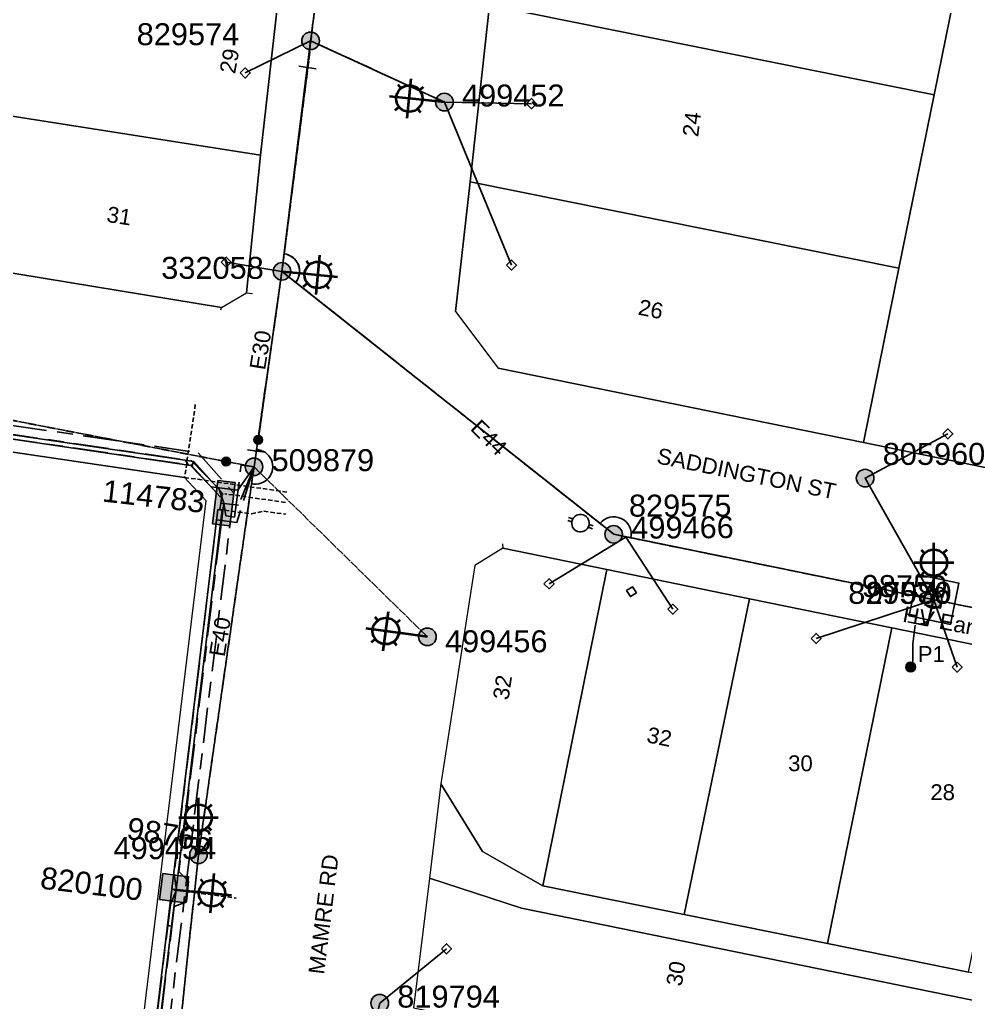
# Model space of a CAD drawing. Header units: metres. Extents: x 291879 to 294448, y 6259965 to 6261176.
# Drawn here: x 293735 to 293842.5, y 6260697 to 6260808.7 of the extents above; entities that cross this region are included whole.
import ezdxf
from ezdxf.enums import TextEntityAlignment as Align

# ---------------------------------------------------------------- set-up
doc = ezdxf.new("R2010")
doc.units = ezdxf.units.M
for name, pattern in [('Cable Exist OH', [1, 1, 0]), ('Cable Exist UG', [8.2, 4, -1.2, 1.8, -1.2]), ('DASHED', [0.75, 0.5, -0.25])]:
    doc.linetypes.add(name, pattern=pattern)
doc.layers.get('0').update_dxf_attribs({"color": 6})
doc.layers.add('Cadastre Land Parcels_SP_EXT', color=9, linetype='Continuous', lineweight=5)
doc.layers.add('Cadastre Roads_SP_EXT', color=9, linetype='Continuous', lineweight=5)
for name, color, linetype in [('Duct_SP_EXT', 7, 'Continuous'), ('Equip_SL_EXT', 7, 'Continuous'), ('Equip_SP_HV_EXT', 7, 'Continuous'), ('Equip_SP_LV_EXT', 7, 'Continuous'), ('Equip_SP_SL_EXT', 7, 'Continuous'), ('Mains_HV_EXT', 7, 'Continuous'), ('Mains_LV_EXT', 7, 'Continuous'), ('Mains_SL_EXT', 7, 'Continuous'), ('OH_Details_SP_MISC', 7, 'Continuous'), ('Services_SP_EXT', 7, 'Continuous'), ('SupportsOH_SP_TR_HV_LV_SL_EXT', 7, 'Continuous'), ('SupportsUG_SP_LV_EXT', 7, 'Continuous'), ('SupportsUG_SP_LV_SL_EXT', 7, 'Continuous'), ('Trench_SP_EXT', 7, 'Continuous')]:
    doc.layers.add(name, color=color, linetype=linetype)
doc.layers.add('Features_DEL', color=1, linetype='Continuous', plot=False)
doc.layers.add('UNKNOWN_FEATURES', color=1, linetype='DASHED', plot=False)
doc.styles.add('COLUMN_LABEL', font='arial.ttf')
doc.styles.add('iecARIAL', font='arial.ttf', dxfattribs={"height": 2})
doc.styles.add('POLE_LABEL', font='arial.ttf')
doc.styles.get("Standard").update_dxf_attribs({"font": 'arial.ttf'})
doc.linetypes.add('Cable E UG', pattern='A,6,-0.5,["E",Standard,S=1.7,R=0,X=0.5,Y=-1],-2.9', length=9.4)

# ---------------------------------------------------------------- blocks, each defined once
blk = doc.blocks.new('PILLAR_EXT')
blk.add_hatch(color=256).paths.add_polyline_path([(-2.475, 0.99), (-2.475, -0.99), (2.475, -0.99), (2.475, 0.99)])
blk.add_lwpolyline([(-2.475, -0.99), (2.475, -0.99), (2.475, 0.99), (-2.475, 0.99)], close=True)
at = {"style": 'iecARIAL', "flags": 8}
blk.add_attdef('ASSET_NUM', (1.5, 3.5), '', height=2.5, dxfattribs=at)
for tag, p, flags in [('OWNED_BY', (0, -0.2), 9), ('STATE', (0, -0.4), 9), ('SUPPORT_TYPE', (0, -0.6), 9), ('USAGE', (0, -0.8), 9), ('LEGEND', (0, -1), 9), ('LOCATION', (0, -1.2), 9), ('STREETNAME', (0, -1.8), 9), ('SUBURB', (0, -2), 1), ('NOTES', (0, -1.4), 9), ('PARENT', (0, -1.6), 9)]:
    blk.add_attdef(tag, p, '', height=0.2, dxfattribs=dict(flags=flags))
blk = doc.blocks.new('LV_OH_LINKS_OPEN_EXT')
for p, q in [((-0.17, 4.97), (-0.17, 5.46)), ((0.17, 4.97), (0.17, 5.46)), ((-0.17, 3), (-0.17, 2.5)), ((0.17, 3), (0.17, 2.5))]:
    blk.add_line(p, q)
blk.add_lwpolyline([(0, 2.99, 1), (0, 4.98, 1)], format="xyb", close=True)
at = {"flags": 9}
for tag, p in [('ACTUAL_STATUS', (0, 0)), ('CONSTRUCTED_VOLTAGE', (0, -0.2)), ('OPERATING_VOLTAGE', (0, -0.6)), ('ORIENTATION', (0, -0.8)), ('OWNED_BY', (0, -1)), ('STATE', (0, -1.2)), ('NO_PHASES', (0, -0.4)), ('SWITCH_TYPE', (0, -1.4)), ('USAGE', (0, -1.6)), ('LEGEND', (0, -1.8)), ('NOTES', (0, -2))]:
    blk.add_attdef(tag, text='', height=0.2, dxfattribs=at).set_placement(p, align=Align.MIDDLE_LEFT)
at = {"flags": 1}
blk.add_attdef('Z', (0, 0), '', height=0.2, dxfattribs=at)
blk = doc.blocks.new('SL_LANTERN_EXT')
at = {"lineweight": 40}
for p, q in [((-1.46, 5.68), (-1.06, 5.28)), ((0, 1.97), (0, 6.47)), ((1.46, 5.68), (1.06, 5.28)), ((-2.25, 4.22), (2.25, 4.22)), ((-1.46, 2.76), (-1.06, 3.16)), ((0, 0), (0, 2.72)), ((1.46, 2.76), (1.06, 3.16))]:
    blk.add_line(p, q, dxfattribs=at)
blk.add_circle((0, 4.22), 1.5, dxfattribs=at)
at = {"style": 'iecARIAL', "flags": 8}
blk.add_attdef('ASSET_NUM', (1.5, 1.5), '', height=2.5, dxfattribs=at)
for tag, p, height, flags in [('CONSTRUCTED_VOLTAGE', (0.98, -0.65), 0.2, 9), ('CONTROL_TYPE', (0.98, -0.85), 0.2, 9), ('LANTERN_PURPOSE', (0.98, -1.05), 0.2, 9), ('LANTERN_TYPE', (0.98, -1.25), 0.2, 9), ('LNUMBER', (2.18, -3.25), 2.5, 8), ('OPERATING_VOLTAGE', (0.98, -1.65), 0.2, 9), ('ORIENTATION', (0.98, -1.85), 0.2, 9), ('OWNED_BY', (0.98, -2.05), 0.2, 9), ('STATE', (0.98, -2.25), 0.2, 9), ('NO_PHASES', (0.98, -1.45), 0.2, 9), ('USAGE', (0.98, -2.45), 0.2, 9), ('CEXIST', (0.98, -2.65), 0.2, 9), ('CNEW', (0.98, -2.85), 0.2, 9), ('CNUMBER', (0.98, -3.05), 0.2, 9), ('CREMOVE', (0.98, -3.25), 0.2, 9), ('CREPLACE', (0.98, -3.45), 0.2, 9), ('LKINGHEIGHT', (0.98, -3.65), 0.2, 9), ('LBRACKET', (0.98, -3.85), 0.2, 9), ('LBRACKETVOCAB', (0.98, -4.05), 0.2, 9), ('LCATEGORY', (0.98, -4.25), 0.2, 9), ('LCHARGE1', (0.98, -4.45), 0.2, 9), ('LCHARGE1PERCENT', (0.98, -4.65), 0.2, 9), ('LCHARGE2', (0.98, -4.85), 0.2, 9), ('LCHARGE2PERCENT', (0.98, -5.05), 0.2, 9), ('LCHARGE3', (0.98, -5.25), 0.2, 9), ('LCHARGE3PERCENT', (0.98, -5.45), 0.2, 9), ('LEXIST', (0.98, -5.65), 0.2, 9), ('LLAMP', (0.98, -5.85), 0.2, 9), ('LLAMPVOCAB', (0.98, -6.05), 0.2, 9), ('LMAST', (0.98, -6.25), 0.2, 9), ('LMASTVOCAB', (0.98, -6.45), 0.2, 9), ('LNEW', (0.98, -6.65), 0.2, 9), ('LANTNUMBER', (0.98, -6.85), 0.2, 9), ('LOUTREACH', (0.98, -7.25), 0.2, 9), ('LOUTREACHVOCAB', (0.98, -7.45), 0.2, 9), ('LRATECODE', (0.98, -7.65), 0.2, 9), ('LREMOVE', (0.98, -7.85), 0.2, 9), ('LREPLACE', (0.98, -8.05), 0.2, 9), ('LTYPE', (0.98, -8.25), 0.2, 9), ('LTYPEVOCAB', (0.98, -8.45), 0.2, 9), ('LEGEND', (0.98, -8.65), 0.2, 9), ('LOCATION', (0.98, -8.85), 0.2, 9), ('NOTES', (0.98, -9.05), 0.2, 9), ('STREETNAME', (0.98, -9.25), 0.2, 9), ('SUBURB', (0.98, -9.45), 0.2, 1)]:
    blk.add_attdef(tag, p, '', height=height, dxfattribs=dict(flags=flags))
blk = doc.blocks.new('*U780')
at = {"lineweight": 40}
for p, q in [((-5.98, 2.29), (-5.64, 1.84)), ((-5.04, -1.58), (-4.43, 2.87)), ((-3.09, 1.89), (-3.54, 1.55)), ((-2.5, 0.34), (-6.96, 0.95)), ((0, 0), (-3.25, 0.44)), ((-6.37, -0.6), (-5.93, -0.26)), ((-3.48, -1), (-3.82, -0.55))]:
    blk.add_line(p, q, dxfattribs=at)
blk.add_circle((-4.73, 0.65), 1.5, dxfattribs=at)
at = {"style": 'iecARIAL', "flags": 8}
blk.add_attdef('ASSET_NUM', (1.5, 1.5), '', height=2.5, dxfattribs=at)
for tag, p, height, flags in [('CONSTRUCTED_VOLTAGE', (0.98, -0.65), 0.2, 9), ('CONTROL_TYPE', (0.98, -0.85), 0.2, 9), ('LANTERN_PURPOSE', (0.98, -1.05), 0.2, 9), ('LANTERN_TYPE', (0.98, -1.25), 0.2, 9), ('LNUMBER', (2.18, -3.25), 2.5, 8), ('OPERATING_VOLTAGE', (0.98, -1.65), 0.2, 9), ('ORIENTATION', (0.98, -1.85), 0.2, 9), ('OWNED_BY', (0.98, -2.05), 0.2, 9), ('STATE', (0.98, -2.25), 0.2, 9), ('NO_PHASES', (0.98, -1.45), 0.2, 9), ('USAGE', (0.98, -2.45), 0.2, 9), ('CEXIST', (0.98, -2.65), 0.2, 9), ('CNEW', (0.98, -2.85), 0.2, 9), ('CNUMBER', (0.98, -3.05), 0.2, 9), ('CREMOVE', (0.98, -3.25), 0.2, 9), ('CREPLACE', (0.98, -3.45), 0.2, 9), ('LKINGHEIGHT', (0.98, -3.65), 0.2, 9), ('LBRACKET', (0.98, -3.85), 0.2, 9), ('LBRACKETVOCAB', (0.98, -4.05), 0.2, 9), ('LCATEGORY', (0.98, -4.25), 0.2, 9), ('LCHARGE1', (0.98, -4.45), 0.2, 9), ('LCHARGE1PERCENT', (0.98, -4.65), 0.2, 9), ('LCHARGE2', (0.98, -4.85), 0.2, 9), ('LCHARGE2PERCENT', (0.98, -5.05), 0.2, 9), ('LCHARGE3', (0.98, -5.25), 0.2, 9), ('LCHARGE3PERCENT', (0.98, -5.45), 0.2, 9), ('LEXIST', (0.98, -5.65), 0.2, 9), ('LLAMP', (0.98, -5.85), 0.2, 9), ('LLAMPVOCAB', (0.98, -6.05), 0.2, 9), ('LMAST', (0.98, -6.25), 0.2, 9), ('LMASTVOCAB', (0.98, -6.45), 0.2, 9), ('LNEW', (0.98, -6.65), 0.2, 9), ('LANTNUMBER', (0.98, -6.85), 0.2, 9), ('LOUTREACH', (0.98, -7.25), 0.2, 9), ('LOUTREACHVOCAB', (0.98, -7.45), 0.2, 9), ('LRATECODE', (0.98, -7.65), 0.2, 9), ('LREMOVE', (0.98, -7.85), 0.2, 9), ('LREPLACE', (0.98, -8.05), 0.2, 9), ('LTYPE', (0.98, -8.25), 0.2, 9), ('LTYPEVOCAB', (0.98, -8.45), 0.2, 9), ('LEGEND', (0.98, -8.65), 0.2, 9), ('LOCATION', (0.98, -8.85), 0.2, 9), ('NOTES', (0.98, -9.05), 0.2, 9), ('STREETNAME', (0.98, -9.25), 0.2, 9), ('SUBURB', (0.98, -9.45), 0.2, 1)]:
    blk.add_attdef(tag, p, '', height=height, dxfattribs=dict(flags=flags))
blk = doc.blocks.new('*U779')
at = {"lineweight": 40}
for p, q in [((2.75, 1.2), (3.11, 0.76)), ((4.28, 1.84), (3.84, -2.64)), ((0, 0), (2.57, -0.25)), ((5.65, 0.91), (5.22, 0.56)), ((1.82, -0.18), (6.3, -0.62)), ((2.46, -1.71), (2.9, -1.35)), ((5.37, -1.99), (5.01, -1.56))]:
    blk.add_line(p, q, dxfattribs=at)
blk.add_circle((4.06, -0.4), 1.5, dxfattribs=at)
at = {"style": 'iecARIAL', "flags": 8}
blk.add_attdef('ASSET_NUM', (1.5, 1.5), '', height=2.5, dxfattribs=at)
for tag, p, height, flags in [('CONSTRUCTED_VOLTAGE', (0.98, -0.65), 0.2, 9), ('CONTROL_TYPE', (0.98, -0.85), 0.2, 9), ('LANTERN_PURPOSE', (0.98, -1.05), 0.2, 9), ('LANTERN_TYPE', (0.98, -1.25), 0.2, 9), ('LNUMBER', (2.18, -3.25), 2.5, 8), ('OPERATING_VOLTAGE', (0.98, -1.65), 0.2, 9), ('ORIENTATION', (0.98, -1.85), 0.2, 9), ('OWNED_BY', (0.98, -2.05), 0.2, 9), ('STATE', (0.98, -2.25), 0.2, 9), ('NO_PHASES', (0.98, -1.45), 0.2, 9), ('USAGE', (0.98, -2.45), 0.2, 9), ('CEXIST', (0.98, -2.65), 0.2, 9), ('CNEW', (0.98, -2.85), 0.2, 9), ('CNUMBER', (0.98, -3.05), 0.2, 9), ('CREMOVE', (0.98, -3.25), 0.2, 9), ('CREPLACE', (0.98, -3.45), 0.2, 9), ('LKINGHEIGHT', (0.98, -3.65), 0.2, 9), ('LBRACKET', (0.98, -3.85), 0.2, 9), ('LBRACKETVOCAB', (0.98, -4.05), 0.2, 9), ('LCATEGORY', (0.98, -4.25), 0.2, 9), ('LCHARGE1', (0.98, -4.45), 0.2, 9), ('LCHARGE1PERCENT', (0.98, -4.65), 0.2, 9), ('LCHARGE2', (0.98, -4.85), 0.2, 9), ('LCHARGE2PERCENT', (0.98, -5.05), 0.2, 9), ('LCHARGE3', (0.98, -5.25), 0.2, 9), ('LCHARGE3PERCENT', (0.98, -5.45), 0.2, 9), ('LEXIST', (0.98, -5.65), 0.2, 9), ('LLAMP', (0.98, -5.85), 0.2, 9), ('LLAMPVOCAB', (0.98, -6.05), 0.2, 9), ('LMAST', (0.98, -6.25), 0.2, 9), ('LMASTVOCAB', (0.98, -6.45), 0.2, 9), ('LNEW', (0.98, -6.65), 0.2, 9), ('LANTNUMBER', (0.98, -6.85), 0.2, 9), ('LOUTREACH', (0.98, -7.25), 0.2, 9), ('LOUTREACHVOCAB', (0.98, -7.45), 0.2, 9), ('LRATECODE', (0.98, -7.65), 0.2, 9), ('LREMOVE', (0.98, -7.85), 0.2, 9), ('LREPLACE', (0.98, -8.05), 0.2, 9), ('LTYPE', (0.98, -8.25), 0.2, 9), ('LTYPEVOCAB', (0.98, -8.45), 0.2, 9), ('LEGEND', (0.98, -8.65), 0.2, 9), ('LOCATION', (0.98, -8.85), 0.2, 9), ('NOTES', (0.98, -9.05), 0.2, 9), ('STREETNAME', (0.98, -9.25), 0.2, 9), ('SUBURB', (0.98, -9.45), 0.2, 1)]:
    blk.add_attdef(tag, p, '', height=height, dxfattribs=dict(flags=flags))
blk = doc.blocks.new('*U778')
at = {"lineweight": 40}
for p, q in [((-4.22, -1.84), (-3.77, 2.64)), ((-5.3, 1.99), (-4.95, 1.56)), ((-2.4, 1.7), (-2.83, 1.35)), ((-1.76, 0.17), (-6.23, 0.62)), ((0, 0), (-2.51, 0.25)), ((-5.59, -0.91), (-5.15, -0.55)), ((-2.69, -1.2), (-3.04, -0.76))]:
    blk.add_line(p, q, dxfattribs=at)
blk.add_circle((-3.99, 0.4), 1.5, dxfattribs=at)
at = {"style": 'iecARIAL', "flags": 8}
blk.add_attdef('ASSET_NUM', (1.5, 1.5), '', height=2.5, dxfattribs=at)
for tag, p, height, flags in [('CONSTRUCTED_VOLTAGE', (0.98, -0.65), 0.2, 9), ('CONTROL_TYPE', (0.98, -0.85), 0.2, 9), ('LANTERN_PURPOSE', (0.98, -1.05), 0.2, 9), ('LANTERN_TYPE', (0.98, -1.25), 0.2, 9), ('LNUMBER', (2.18, -3.25), 2.5, 8), ('OPERATING_VOLTAGE', (0.98, -1.65), 0.2, 9), ('ORIENTATION', (0.98, -1.85), 0.2, 9), ('OWNED_BY', (0.98, -2.05), 0.2, 9), ('STATE', (0.98, -2.25), 0.2, 9), ('NO_PHASES', (0.98, -1.45), 0.2, 9), ('USAGE', (0.98, -2.45), 0.2, 9), ('CEXIST', (0.98, -2.65), 0.2, 9), ('CNEW', (0.98, -2.85), 0.2, 9), ('CNUMBER', (0.98, -3.05), 0.2, 9), ('CREMOVE', (0.98, -3.25), 0.2, 9), ('CREPLACE', (0.98, -3.45), 0.2, 9), ('LKINGHEIGHT', (0.98, -3.65), 0.2, 9), ('LBRACKET', (0.98, -3.85), 0.2, 9), ('LBRACKETVOCAB', (0.98, -4.05), 0.2, 9), ('LCATEGORY', (0.98, -4.25), 0.2, 9), ('LCHARGE1', (0.98, -4.45), 0.2, 9), ('LCHARGE1PERCENT', (0.98, -4.65), 0.2, 9), ('LCHARGE2', (0.98, -4.85), 0.2, 9), ('LCHARGE2PERCENT', (0.98, -5.05), 0.2, 9), ('LCHARGE3', (0.98, -5.25), 0.2, 9), ('LCHARGE3PERCENT', (0.98, -5.45), 0.2, 9), ('LEXIST', (0.98, -5.65), 0.2, 9), ('LLAMP', (0.98, -5.85), 0.2, 9), ('LLAMPVOCAB', (0.98, -6.05), 0.2, 9), ('LMAST', (0.98, -6.25), 0.2, 9), ('LMASTVOCAB', (0.98, -6.45), 0.2, 9), ('LNEW', (0.98, -6.65), 0.2, 9), ('LANTNUMBER', (0.98, -6.85), 0.2, 9), ('LOUTREACH', (0.98, -7.25), 0.2, 9), ('LOUTREACHVOCAB', (0.98, -7.45), 0.2, 9), ('LRATECODE', (0.98, -7.65), 0.2, 9), ('LREMOVE', (0.98, -7.85), 0.2, 9), ('LREPLACE', (0.98, -8.05), 0.2, 9), ('LTYPE', (0.98, -8.25), 0.2, 9), ('LTYPEVOCAB', (0.98, -8.45), 0.2, 9), ('LEGEND', (0.98, -8.65), 0.2, 9), ('LOCATION', (0.98, -8.85), 0.2, 9), ('NOTES', (0.98, -9.05), 0.2, 9), ('STREETNAME', (0.98, -9.25), 0.2, 9), ('SUBURB', (0.98, -9.45), 0.2, 1)]:
    blk.add_attdef(tag, p, '', height=height, dxfattribs=dict(flags=flags))
blk = doc.blocks.new('CCP_EXT')
at = {"flags": 9}
for tag, p in [('STATE', (0, -1.8)), ('LEGEND', (0, -1.4)), ('LIFE_SUPPORT', (0, -1.6)), ('NOTES', (0, -2))]:
    blk.add_attdef(tag, text='', height=0.2, dxfattribs=at).set_placement(p, align=Align.MIDDLE_LEFT)
blk.add_wipeout([(0, 0.57), (0.57, 0), (0, -0.57), (-0.57, 0)])
blk.add_lwpolyline([(-0.57, 0), (0, 0.57), (0.57, 0), (0, -0.57), (-0.57, 0)])
at = {"flags": 1}
blk.add_attdef('Z', (0, 0), '', height=0.2, dxfattribs=at)
at = {"flags": 9}
for tag, p in [('CCP_TYPE', (0, 0)), ('CONSTRUCTED_VOLTAGE', (0, -0.2)), ('OPERATING_VOLTAGE', (0, -0.6)), ('ORIENTATION', (0, -0.8)), ('OWNED_BY', (0, -1)), ('NO_PHASES', (0, -0.4)), ('USAGE', (0, -1.2))]:
    blk.add_attdef(tag, text='', height=0.2, dxfattribs=at).set_placement(p, align=Align.MIDDLE_LEFT)
blk = doc.blocks.new('POLE_EXT')
blk.add_hatch(color=256).paths.add_polyline_path([(-1, 0, 1), (1, 0, 1)])
blk.add_lwpolyline([(-1, 0, 1), (1, 0, 1)], format="xyb", close=True)
for tag, height, flags, p in [('pNumber', 2.5, 8, (-17.84, 2.07)), ('OWNED_BY', 0.2, 9, (1.35, -0.4)), ('SPECIAL_USE', 0.2, 9, (1.35, -0.8)), ('STATE', 0.2, 9, (1.35, -1)), ('PARENT', 0.2, 9, (1.35, -0.6)), ('USAGE', 0.2, 9, (1.35, -1.2)), ('cLV', 0.2, 9, (1.35, -1.4)), ('hDepth', 0.2, 9, (1.35, -1.6)), ('hDia', 0.2, 9, (1.35, -1.8)), ('cHV', 0.2, 9, (1.35, -2)), ('LBRACKET', 0.2, 9, (1.35, -2.2)), ('cLinedev', 0.2, 9, (1.35, -3.4)), ('LExisting', 0.2, 9, (1.35, -2.4)), ('LANTNUMBER', 0.2, 9, (1.35, -2.6)), ('LOther', 0.2, 9, (1.35, -2.8)), ('LRemove', 0.2, 9, (1.35, -3)), ('LEGEND', 0.2, 9, (1.35, -3.2)), ('pExisting', 0.2, 9, (1.35, -3.8)), ('pFooting', 0.2, 9, (1.35, -4.4)), ('LOCATION', 0.2, 9, (1.35, -3.6)), ('PFNUMBER', 0.2, 9, (1.35, -4)), ('NEWPFNUMBER', 0.2, 9, (1.35, -4.2)), ('pNew', 0.2, 9, (1.35, -4.6)), ('pRelocate', 0.2, 9, (1.35, -5)), ('pRemove', 0.2, 9, (1.35, -5.2)), ('pReplace', 0.2, 9, (1.35, -5.4)), ('pStay', 0.2, 9, (1.35, -5.6)), ('pType', 0.2, 9, (1.35, -5.8)), ('cspan', 0.2, 9, (1.35, -6)), ('STREETNAME', 0.2, 9, (1.35, -6.2)), ('SUBURB', 0.2, 9, (1.35, -6.4)), ('NOTES', 0.2, 9, (1.35, -6.6)), ('OPERATED_BY', 0.2, 9, (1.36, -7.01)), ('MAINTAINED_BY', 0.2, 9, (1.36, -6.81))]:
    blk.add_attdef(tag, text='', height=height, dxfattribs=dict(flags=flags)).set_placement(p, align=Align.MIDDLE_LEFT)
at = {"style": 'POLE_LABEL'}
for tag, height, flags, p in [('ASSET_NUM', 2.5, 8, (2, 2)), ('STRUCTURE_PLANT_NUMBER', 0.2, 9, (1.35, 0.03)), ('STREET_CODE', 0.2, 9, (1.35, -0.2))]:
    blk.add_attdef(tag, text='', height=height, dxfattribs=dict(at, flags=flags)).set_placement(p, align=Align.MIDDLE_LEFT)
at = {"flags": 1}
blk.add_attdef('Z', (1.35, -7.33), '', height=0.2, dxfattribs=at)
blk = doc.blocks.new('HV_LOAD_BREAK_EXT')
blk.add_lwpolyline([(-2.4, -2.4), (2.4, -2.4), (2.4, 2.4), (-2.4, 2.4)], close=True)
at = {"insert": (-1.1, 0.99), "char_height": 2, "width": 2.9628, "attachment_point": 1}
blk.add_mtext('{\\Fisocp|c0;LB}', dxfattribs=at)
for tag, height, flags, p in [('ASSET_NUM', 2.5, 8, (2, 2)), ('STREET_CODE', 0.2, 9, (1.5, 0)), ('ACTUAL_STATUS', 0.2, 9, (1.5, -0.2)), ('CONSTRUCTED_VOLTAGE', 0.2, 9, (1.5, -0.4)), ('OPERATING_VOLTAGE', 0.2, 9, (1.5, -0.8)), ('ORIENTATION', 0.2, 9, (1.5, -1)), ('OWNED_BY', 0.2, 9, (1.5, -1.2)), ('NO_PHASES', 0.2, 9, (1.5, -0.6)), ('OPERATED_BY', 0.2, 9, (1.5, -1.4)), ('STATE', 0.2, 9, (1.5, -1.8)), ('SWITCH_TYPE', 0.2, 9, (1.5, -2)), ('MAINTAINED_BY', 0.2, 9, (1.5, -1.6)), ('USAGE', 0.2, 9, (1.5, -2.2)), ('STREETNAME', 0.2, 9, (1.5, -2.8)), ('SUBURB', 0.2, 9, (1.5, -3)), ('LEGEND', 0.2, 9, (1.5, -2.4)), ('LOCATION', 0.2, 9, (1.5, -2.6)), ('NOTES', 0.2, 9, (1.5, -3.2)), ('LABEL_ALIGNMENT', 0.2, 9, (1.5, -3.4)), ('Z', 0.2, 1, (1.5, -3.6))]:
    blk.add_attdef(tag, text='', height=height, dxfattribs=dict(flags=flags)).set_placement(p, align=Align.MIDDLE_LEFT)
blk = doc.blocks.new('End Shackle_EXT')
at = {"flags": 9}
for tag, p in [('OWNED_BY', (0, -1)), ('STATE', (0, -1.2)), ('USAGE', (0, -1.4)), ('NOTES', (0, -1.6))]:
    blk.add_attdef(tag, text='', height=0.2, dxfattribs=at).set_placement(p, align=Align.MIDDLE_LEFT)
blk.add_wipeout([(0, 0.25), (1.81, 0.25), (1.82, -0.25), (0, -0.25)])
blk.add_line((1.81, -1), (1.81, 1))
at = {"flags": 1}
blk.add_attdef('Z', (0, 0), '', height=0.2, dxfattribs=at)
at = {"flags": 9}
for tag, p in [('CONNECTOR_TYPE', (0, 0)), ('CONSTRUCTED_VOLTAGE', (0, -0.2)), ('OPERATING_VOLTAGE', (0, -0.6)), ('ORIENTATION', (0, -0.8)), ('NO_PHASES', (0, -0.4))]:
    blk.add_attdef(tag, text='', height=0.2, dxfattribs=at).set_placement(p, align=Align.MIDDLE_LEFT)
blk = doc.blocks.new('CABLE_LARGE_EXT')
h = blk.add_hatch(color=256)
edge = h.paths.add_edge_path()
edge.add_arc((0, 0.55), 0.55, 0, 360)
blk.add_circle((0, 0.55), 0.55)
at = {"flags": 1}
blk.add_attdef('Z', (0, 0), '', height=0.2, dxfattribs=at)
at = {"flags": 9}
for tag, p in [('COND_CODE', (0, 0)), ('STATE', (0, -0.4)), ('XSECT_SIZE', (0, -0.6)), ('FB_REFERENCE', (0, -0.2)), ('NOTES', (0, -0.8))]:
    blk.add_attdef(tag, text='', height=0.2, dxfattribs=at).set_placement(p, align=Align.MIDDLE_LEFT)
blk = doc.blocks.new('CONNECTOR_NODE_EXT')
h = blk.add_hatch(color=256)
edge = h.paths.add_edge_path()
edge.add_arc((0, 0), 0.5, 0, 360)
blk.add_circle((0, 0), 0.5)
at = {"flags": 1}
blk.add_attdef('Z', (0, 0), '', height=0.2, dxfattribs=at)
at = {"flags": 9}
for tag, p in [('CONNECTOR_TYPE', (0, 0)), ('CONSTRUCTED_VOLTAGE', (0, -0.2)), ('OPERATING_VOLTAGE', (0, -0.6)), ('ORIENTATION', (0, -0.8)), ('SUBTYPE', (0, -1)), ('NO_PHASES', (0, -0.4)), ('USAGE', (0, -1.2)), ('NOTES', (0, -1.4))]:
    blk.add_attdef(tag, text='', height=0.2, dxfattribs=at).set_placement(p, align=Align.MIDDLE_LEFT)
blk = doc.blocks.new('COLUMN_EXT')
blk.add_hatch(color=256).paths.add_polyline_path([(-1.49, 1.48), (-1.49, -1.49), (1.48, -1.49), (1.48, 1.48)])
blk.add_lwpolyline([(-1.49, -1.49), (1.48, -1.49), (1.48, 1.48), (-1.49, 1.48)], close=True)
for tag, height, style, flags, p in [('ASSET_NUM', 2.5, 'COLUMN_LABEL', 8, (2, 2)), ('STRUCTURE_PLANT_NUMBER', 0.2, 'POLE_LABEL', 9, (1.81, 0.03)), ('STREET_CODE', 0.2, 'COLUMN_LABEL', 9, (1.81, -0.2))]:
    blk.add_attdef(tag, text='', height=height, dxfattribs=dict(style=style, flags=flags)).set_placement(p, align=Align.MIDDLE_LEFT)
at = {"flags": 9}
for tag, p in [('COLUMN_TYPE', (1.81, -0.4)), ('OWNED_BY', (1.81, -0.6)), ('STATE', (1.81, -0.8)), ('USAGE', (1.81, -1)), ('LEGEND', (1.81, -1.2)), ('STREETNAME', (1.81, -1.6)), ('SUBURB', (1.81, -1.8)), ('LOCATION', (1.81, -1.4)), ('NOTES', (1.81, -2))]:
    blk.add_attdef(tag, text='', height=0.2, dxfattribs=at).set_placement(p, align=Align.MIDDLE_LEFT)
at = {"flags": 1}
blk.add_attdef('Z', (1.81, -2.35), '', height=0.2, dxfattribs=at)
blk = doc.blocks.new('*U771')
at = {"lineweight": 40}
for p, q in [((3.01, 1.17), (3.37, 0.73)), ((4.54, 1.81), (4.1, -2.66)), ((0, 0), (2.83, -0.28)), ((5.91, 0.88), (5.48, 0.53)), ((2.08, -0.2), (6.56, -0.65)), ((2.72, -1.73), (3.16, -1.38)), ((5.63, -2.02), (5.27, -1.58))]:
    blk.add_line(p, q, dxfattribs=at)
blk.add_circle((4.32, -0.43), 1.5, dxfattribs=at)
at = {"style": 'iecARIAL', "flags": 8}
blk.add_attdef('ASSET_NUM', (1.5, 1.5), '', height=2.5, dxfattribs=at)
for tag, p, height, flags in [('CONSTRUCTED_VOLTAGE', (0.98, -0.65), 0.2, 9), ('CONTROL_TYPE', (0.98, -0.85), 0.2, 9), ('LANTERN_PURPOSE', (0.98, -1.05), 0.2, 9), ('LANTERN_TYPE', (0.98, -1.25), 0.2, 9), ('LNUMBER', (2.18, -3.25), 2.5, 8), ('OPERATING_VOLTAGE', (0.98, -1.65), 0.2, 9), ('ORIENTATION', (0.98, -1.85), 0.2, 9), ('OWNED_BY', (0.98, -2.05), 0.2, 9), ('STATE', (0.98, -2.25), 0.2, 9), ('NO_PHASES', (0.98, -1.45), 0.2, 9), ('USAGE', (0.98, -2.45), 0.2, 9), ('CEXIST', (0.98, -2.65), 0.2, 9), ('CNEW', (0.98, -2.85), 0.2, 9), ('CNUMBER', (0.98, -3.05), 0.2, 9), ('CREMOVE', (0.98, -3.25), 0.2, 9), ('CREPLACE', (0.98, -3.45), 0.2, 9), ('LKINGHEIGHT', (0.98, -3.65), 0.2, 9), ('LBRACKET', (0.98, -3.85), 0.2, 9), ('LBRACKETVOCAB', (0.98, -4.05), 0.2, 9), ('LCATEGORY', (0.98, -4.25), 0.2, 9), ('LCHARGE1', (0.98, -4.45), 0.2, 9), ('LCHARGE1PERCENT', (0.98, -4.65), 0.2, 9), ('LCHARGE2', (0.98, -4.85), 0.2, 9), ('LCHARGE2PERCENT', (0.98, -5.05), 0.2, 9), ('LCHARGE3', (0.98, -5.25), 0.2, 9), ('LCHARGE3PERCENT', (0.98, -5.45), 0.2, 9), ('LEXIST', (0.98, -5.65), 0.2, 9), ('LLAMP', (0.98, -5.85), 0.2, 9), ('LLAMPVOCAB', (0.98, -6.05), 0.2, 9), ('LMAST', (0.98, -6.25), 0.2, 9), ('LMASTVOCAB', (0.98, -6.45), 0.2, 9), ('LNEW', (0.98, -6.65), 0.2, 9), ('LANTNUMBER', (0.98, -6.85), 0.2, 9), ('LOUTREACH', (0.98, -7.25), 0.2, 9), ('LOUTREACHVOCAB', (0.98, -7.45), 0.2, 9), ('LRATECODE', (0.98, -7.65), 0.2, 9), ('LREMOVE', (0.98, -7.85), 0.2, 9), ('LREPLACE', (0.98, -8.05), 0.2, 9), ('LTYPE', (0.98, -8.25), 0.2, 9), ('LTYPEVOCAB', (0.98, -8.45), 0.2, 9), ('LEGEND', (0.98, -8.65), 0.2, 9), ('LOCATION', (0.98, -8.85), 0.2, 9), ('NOTES', (0.98, -9.05), 0.2, 9), ('STREETNAME', (0.98, -9.25), 0.2, 9), ('SUBURB', (0.98, -9.45), 0.2, 1)]:
    blk.add_attdef(tag, p, '', height=height, dxfattribs=dict(flags=flags))

msp = doc.modelspace()

# ---------------------------------------------------------------- linework, layer by layer
at = {"layer": 'Cadastre Land Parcels_SP_EXT', "linetype": 'Continuous'}
for points in [[(293842.93, 6260819.79), (293794.02, 6260829.7), (293788.43, 6260810.38), (293838.96, 6260800.19), (293842.93, 6260819.79)], [(293860.98, 6260816.09), (293842.93, 6260819.79), (293838.96, 6260800.19), (293834.94, 6260780.45), (293830.94, 6260760.64), (293848.81, 6260756.98), (293860.98, 6260816.09)], [(293764.35, 6260810.72), (293725.45, 6260816.96), (293722.8, 6260799.53), (293762.38, 6260793.33), (293764.35, 6260810.72)], [(293838.96, 6260800.19), (293788.43, 6260810.38), (293786.2, 6260790.3), (293834.94, 6260780.45), (293838.96, 6260800.19)], [(293720.16, 6260782.21), (293757.94, 6260775.99), (293760.8, 6260777.67), (293762.38, 6260793.33), (293722.8, 6260799.53), (293720.16, 6260782.21)], [(293834.94, 6260780.45), (293786.2, 6260790.3), (293784.55, 6260775.52), (293789.39, 6260769.11), (293830.94, 6260760.64), (293834.94, 6260780.45)], [(293744.58, 6260657.95), (293744.84, 6260660.11), (293750.36, 6260705.89), (293756.22, 6260754.01), (293753.76, 6260756.67), (293716.54, 6260762.14), (293696.79, 6260765.14), (293676.84, 6260768.19), (293656.96, 6260771.21), (293637.3, 6260774.21), (293629.11, 6260724.6), (293620.77, 6260674.2), (293640.54, 6260671.16), (293660.44, 6260668.11), (293680.31, 6260665.06), (293700.09, 6260662.01), (293741.41, 6260656.39), (293744.58, 6260657.95)], [(293801.76, 6260746.21), (293789.93, 6260748.63), (293786.73, 6260746.65), (293782.9, 6260721.83), (293787.63, 6260714.14), (293794.48, 6260710.22), (293801.76, 6260746.21)], [(293817.95, 6260742.87), (293801.76, 6260746.21), (293794.48, 6260710.22), (293810.53, 6260706.96), (293817.95, 6260742.87)], [(293834.16, 6260739.56), (293817.95, 6260742.87), (293810.53, 6260706.96), (293826.82, 6260703.66), (293834.16, 6260739.56)], [(293850.24, 6260736.28), (293834.16, 6260739.56), (293826.82, 6260703.66), (293842.87, 6260700.4), (293850.24, 6260736.28)], [(293923.6, 6260684.03), (293907.54, 6260687.29), (293891.33, 6260690.58), (293875.2, 6260693.84), (293859.04, 6260697.12), (293842.87, 6260700.4), (293826.82, 6260703.66), (293810.53, 6260706.96), (293794.48, 6260710.22), (293787.63, 6260714.14), (293782.9, 6260721.83), (293781.58, 6260711.09), (293792.06, 6260707.68), (293849.99, 6260695.86), (293922.97, 6260681.03), (293923.6, 6260684.03)], [(293779.77, 6260696.34), (293847.84, 6260682.61), (293849.99, 6260695.86), (293792.06, 6260707.68), (293781.58, 6260711.09), (293779.77, 6260696.34)]]:
    msp.add_lwpolyline(points, close=True, dxfattribs=at)
at = {"layer": 'Duct_SP_EXT'}
for p, q in [((293716.75, 6260763.58), (293754.21, 6260758.08)), ((293716.82, 6260764.06), (293753.81, 6260758.62)), ((293753.81, 6260758.62), (293753.81, 6260758.64)), ((293753.81, 6260758.64), (293754.72, 6260758.48)), ((293753.81, 6260758.64), (293754.01, 6260758.36)), ((293753.81, 6260758.62), (293754.01, 6260758.35)), ((293754.21, 6260758.08), (293754.01, 6260758.36)), ((293754.21, 6260758.08), (293754.01, 6260758.35)), ((293754.21, 6260758.08), (293754.21, 6260758.08)), ((293754.21, 6260758.08), (293754.64, 6260758.01)), ((293754.56, 6260758.02), (293754.68, 6260758.25)), ((293754.64, 6260758.01), (293754.56, 6260758.02)), ((293754.56, 6260758.02), (293757.81, 6260754.45)), ((293754.64, 6260758.01), (293754.68, 6260758.25)), ((293754.72, 6260758.48), (293754.68, 6260758.25)), ((293754.8, 6260758.47), (293754.68, 6260758.25)), ((293754.72, 6260758.48), (293754.8, 6260758.47)), ((293754.8, 6260758.47), (293758.16, 6260754.78)), ((293757.81, 6260754.45), (293757.99, 6260754.61)), ((293758.16, 6260754.78), (293757.99, 6260754.61)), ((293757.55, 6260753.03), (293752.31, 6260709.83)), ((293758.02, 6260752.97), (293752.79, 6260709.77)), ((293757.55, 6260753.03), (293757.78, 6260753)), ((293758.02, 6260752.97), (293757.78, 6260753)), ((293752.31, 6260709.83), (293751.81, 6260705.71)), ((293752.31, 6260709.83), (293752.55, 6260709.8)), ((293752.31, 6260709.83), (293752.55, 6260709.8)), ((293752.79, 6260709.77), (293752.55, 6260709.8)), ((293752.79, 6260709.77), (293752.55, 6260709.8)), ((293752.79, 6260709.77), (293752.29, 6260705.65)), ((293751.81, 6260705.71), (293746.5, 6260661.68)), ((293752.29, 6260705.65), (293746.97, 6260661.63)), ((293751.81, 6260705.71), (293752.05, 6260705.68)), ((293752.29, 6260705.65), (293752.05, 6260705.68))]:
    msp.add_line(p, q, dxfattribs=at)
msp.add_lwpolyline([(293836.52, 6260735.72), (293836.52, 6260737.76), (293836.81, 6260739.86)], dxfattribs=at)
at = {"layer": 'Features_DEL', "linetype": 'Cable Exist OH'}
for points in [[(293722.99, 6260765.32), (293758.48, 6260758.47)], [(293749.12, 6260655.5), (293755.34, 6260713.76)], [(293755.34, 6260713.76), (293749.12, 6260655.5)]]:
    msp.add_lwpolyline(points, dxfattribs=at)
at = {"layer": 'Features_DEL', "linetype": 'Continuous'}
msp.add_lwpolyline([(293761.37, 6260755.96, 1.08349), (293761.94, 6260759.85)], format="xyb", dxfattribs=at)
at = {"layer": 'Mains_HV_EXT', "linetype": 'Continuous'}
for points in [[(293766.4, 6260778.87, 0.583961), (293765.07, 6260782.09)], [(293804.49, 6260749.8, 0.790005), (293800.97, 6260751.44)]]:
    msp.add_lwpolyline(points, format="xyb", dxfattribs=at)
at = {"layer": 'Mains_HV_EXT', "linetype": 'Cable Exist UG'}
msp.add_lwpolyline([(293670.78, 6260764.52), (293668.85, 6260765.19), (293670.14, 6260774.31), (293670.14, 6260774.31), (293696.89, 6260770.21), (293697.44, 6260768.09), (293734.12, 6260762.59), (293755.3, 6260759.48), (293755.3, 6260759.48), (293759.36, 6260754.87), (293759.36, 6260754.87), (293753.34, 6260705.53), (293747.34, 6260656.75), (293745.72, 6260656.02), (293745.72, 6260656.02), (293745.16, 6260654.1)], dxfattribs=at)
at = {"layer": 'Mains_HV_EXT', "linetype": 'Cable E UG'}
for points in [[(293838.93, 6260742.76), (293838.22, 6260739.95)], [(293838.22, 6260739.95), (293838.19, 6260739.81), (293835.95, 6260740.24)]]:
    msp.add_lwpolyline(points, dxfattribs=at)
at = {"layer": 'Mains_LV_EXT', "linetype": 'Cable Exist OH'}
msp.add_lwpolyline([(293768.08, 6260806.32), (293772.05, 6260837.31)], dxfattribs=at)
at = {"layer": 'Mains_LV_EXT', "linetype": 'Continuous'}
msp.add_lwpolyline([(293766.39, 6260778.86, 0.595042), (293765.07, 6260782.09)], format="xyb", dxfattribs=at)
at = {"layer": 'Mains_LV_EXT', "linetype": 'Cable Exist UG'}
for points in [[(293680.08, 6260769.71), (293682.13, 6260771.41), (293685.99, 6260770.84), (293685.99, 6260770.84), (293696.15, 6260769.29), (293696.69, 6260767.19), (293716.83, 6260764.12), (293754.53, 6260758.57), (293757.7, 6260755.32), (293758.22, 6260753.74)], [(293758.22, 6260753.74), (293757.85, 6260750.74), (293757.85, 6260750.74), (293753.12, 6260711.85), (293754.22, 6260710.77), (293753.97, 6260708.41), (293752.58, 6260707.86), (293746.78, 6260659.52), (293746.78, 6260659.52), (293746.43, 6260656.74), (293744.89, 6260656.01), (293745.16, 6260654.1)]]:
    msp.add_lwpolyline(points, dxfattribs=at)
at = {"layer": 'Mains_SL_EXT', "linetype": 'Cable Exist OH'}
for points in [[(293768.08, 6260806.32), (293772.37, 6260839.5)], [(293764.83, 6260780.1), (293762.13, 6260760.94)]]:
    msp.add_lwpolyline(points, dxfattribs=at)
at = {"layer": 'Mains_SL_EXT', "linetype": 'Cable Exist UG'}
msp.add_lwpolyline([(293752.83, 6260709.78), (293752.14, 6260708.1), (293752.14, 6260708.1), (293746.29, 6260659.6), (293746.29, 6260659.6), (293746, 6260657.04), (293744.18, 6260656.12), (293745.15, 6260654.11)], dxfattribs=at)
at = {"layer": 'Services_SP_EXT'}
msp.add_lwpolyline([(293768.08, 6260806.32), (293783.29, 6260799.35)], dxfattribs=at)
at = {"layer": 'Trench_SP_EXT', "linetype": 'Cable Exist UG'}
for points in [[(293761.65, 6260757.87), (293759.89, 6260753.53), (293757.88, 6260753.75)], [(293757.88, 6260753.75), (293757.99, 6260754.61)], [(293757.78, 6260753), (293757.88, 6260753.75)]]:
    msp.add_lwpolyline(points, dxfattribs=at)
msp.add_lwpolyline([(293838.84, 6260742.79), (293838.4, 6260740.84), (293838.4, 6260740.84, -0.409252), (293837.18, 6260740.01), (293837.18, 6260740.01), (293835.95, 6260740.24)], format="xyb", dxfattribs=at)
at = {"layer": 'UNKNOWN_FEATURES'}
for points in [[(293754.98, 6260764.95), (293753.76, 6260756.67)], [(293753.76, 6260756.67), (293765.45, 6260755)], [(293765.23, 6260753.82), (293758.33, 6260754.81)], [(293757.6, 6260753.03), (293761.37, 6260752.52), (293762.77, 6260752.82), (293765.27, 6260752.48)], [(293753.43, 6260709.66), (293759.64, 6260708.83)]]:
    msp.add_lwpolyline(points, dxfattribs=at)

# ---------------------------------------------------------------- block references
at = {"layer": 'Duct_SP_EXT', "rotation": 89.84199301142776}
msp.add_blockref('CABLE_LARGE_EXT', (293836.83, 6260735.1), dxfattribs=at)
at = {"layer": 'Equip_SL_EXT'}
for p in [(293762.13, 6260760.94), (293758.48, 6260758.47)]:
    msp.add_blockref('CONNECTOR_NODE_EXT', p, dxfattribs=at)
at = {"layer": 'Equip_SP_HV_EXT'}
ref = msp.add_blockref('HV_LOAD_BREAK_EXT', (293838.94, 6260742.79), dxfattribs=dict(at, rotation=78.47276469038691))
ref.add_attrib('ASSET_NUM', '97980', dxfattribs={"layer": '0', "height": 2.5}).set_placement((293840.94, 6260743.54), align=Align.MIDDLE_RIGHT)
at = {"layer": 'Equip_SP_LV_EXT', "rotation": 71.42168980163463}
msp.add_blockref('LV_OH_LINKS_OPEN_EXT', (293802.53, 6260750.2), dxfattribs=at)
at = {"layer": 'Equip_SP_SL_EXT'}
for name, p in [('*U778', (293783.29, 6260799.35)), ('*U779', (293764.83, 6260780.1)), ('*U780', (293781.36, 6260738.54)), ('*U771', (293752.55, 6260709.8))]:
    msp.add_blockref(name, p, dxfattribs=at)
ref = msp.add_blockref('SL_LANTERN_EXT', (293838.93, 6260742.76), dxfattribs=at)
ref.add_attrib('ASSET_NUM', '98750', dxfattribs={"layer": '0', "height": 2.5, "rotation": 359.5772, "style": 'iecARIAL'}).set_placement((293840.43, 6260744.26), align=Align.MIDDLE_RIGHT)
at = {"layer": 'Features_DEL'}
ref = msp.add_blockref('SL_LANTERN_EXT', (293755.34, 6260713.76), dxfattribs=at)
ref.add_attrib('ASSET_NUM', '98766', dxfattribs={"layer": '0', "height": 2.5, "rotation": 350.7508, "style": 'iecARIAL'}).set_placement((293756.84, 6260715.26), align=Align.MIDDLE_RIGHT)
ref = msp.add_blockref('POLE_EXT', (293755.34, 6260713.76), dxfattribs=at)
ref.add_attrib('ASSET_NUM', '499454', dxfattribs={"layer": '0', "height": 2.5, "style": 'POLE_LABEL'}).set_placement((293757.34, 6260714.51), align=Align.MIDDLE_RIGHT)
at = {"layer": 'SupportsOH_SP_TR_HV_LV_SL_EXT'}
ref = msp.add_blockref('POLE_EXT', (293802.53, 6260750.2), dxfattribs=at)
ref.add_attrib('ASSET_NUM', '829575', dxfattribs={"layer": '0', "height": 2.5, "style": 'POLE_LABEL'}).set_placement((293804.26, 6260753.46), align=Align.MIDDLE_LEFT)
ref = msp.add_blockref('POLE_EXT', (293802.53, 6260750.2), dxfattribs=at)
ref.add_attrib('ASSET_NUM', '499466', dxfattribs={"layer": '0', "height": 2.5, "rotation": 0.3366, "style": 'POLE_LABEL'}).set_placement((293804.53, 6260750.95), align=Align.MIDDLE_LEFT)
ref = msp.add_blockref('POLE_EXT', (293838.84, 6260742.79), dxfattribs=at)
ref.add_attrib('ASSET_NUM', '829576', dxfattribs={"layer": '0', "height": 2.5, "style": 'POLE_LABEL'}).set_placement((293840.84, 6260743.54), align=Align.MIDDLE_RIGHT)
ref = msp.add_blockref('POLE_EXT', (293781.36, 6260738.54), dxfattribs=at)
ref.add_attrib('ASSET_NUM', '499456', dxfattribs={"layer": '0', "height": 2.5, "rotation": 359.974, "style": 'POLE_LABEL'}).set_placement((293783.36, 6260739.29), align=Align.TOP_LEFT)
ref = msp.add_blockref('POLE_EXT', (293775.94, 6260696.88), dxfattribs=at)
ref.add_attrib('ASSET_NUM', '819794', dxfattribs={"layer": '0', "height": 2.5, "style": 'POLE_LABEL'}).set_placement((293777.94, 6260697.63), align=Align.MIDDLE_LEFT)
at = {"layer": 'SupportsUG_SP_LV_EXT'}
ref = msp.add_blockref('PILLAR_EXT', (293758.22, 6260753.74), dxfattribs=dict(at, rotation=262.9494274919284))
ref.add_attrib('ASSET_NUM', '114783', dxfattribs={"layer": '0', "height": 2.5, "rotation": 353.4791, "style": 'iecARIAL'}).set_placement((293756.03, 6260753.86), align=Align.MIDDLE_RIGHT)
at = {"layer": 'SupportsUG_SP_LV_SL_EXT'}
ref = msp.add_blockref('COLUMN_EXT', (293752.57, 6260709.96), dxfattribs=dict(at, rotation=353.0634525658106))
ref.add_attrib('ASSET_NUM', '820100', dxfattribs={"layer": '0', "height": 2.5, "rotation": 353.0635, "style": 'COLUMN_LABEL'}).set_placement((293737.41, 6260711.17), align=Align.MIDDLE_LEFT)

# ---------------------------------------------------------------- texts
at = {"layer": 'Cadastre Land Parcels_SP_EXT'}
for s, rotation, p in [('29', 79.7392, (293759.49, 6260802.49)), ('24', 83.0326, (293812.13, 6260795.33)), ('31', 351.1336, (293744.81, 6260785.74)), ('26', 348.5021, (293805.2, 6260775.2)), ('32', 81.3843, (293790.57, 6260731.28)), ('32', 348.425, (293806.18, 6260726.57)), ('30', 80.2098, (293810.25, 6260698.72))]:
    msp.add_text(s, height=1.8, rotation=rotation, dxfattribs=at).set_placement(p)
for s, p in [('30', (293822.36, 6260723.26)), ('28', (293838.52, 6260719.97))]:
    msp.add_text(s, height=1.8, dxfattribs=at).set_placement(p)
at = {"layer": 'Cadastre Roads_SP_EXT'}
for s, rotation, p in [('SADDINGTON ST', 348.472, (293807.32, 6260758.29)), ('MAMRE RD', 83.0342, (293769.61, 6260700.09))]:
    msp.add_text(s, height=1.8, rotation=rotation, dxfattribs=at).set_placement(p)
at = {"layer": 'Duct_SP_EXT'}
msp.add_text('P1', height=1.8, dxfattribs=at).set_placement((293837.1, 6260735.69))
at = {"layer": 'Features_DEL'}
msp.add_text('E40', height=1.8, rotation=80.7781, dxfattribs=at).set_placement((293758.31, 6260736.2))
at = {"layer": 'Mains_HV_EXT'}
msp.add_text('HV Earthing', height=1.8, rotation=349.1021, dxfattribs=at).set_placement((293835.29, 6260740.28))
at = {"layer": 'Mains_LV_EXT'}
for s, rotation, p in [('E30', 80.7781, (293762.9, 6260768.8)), ('E44', 315.4846, (293786.13, 6260762.13))]:
    msp.add_text(s, height=1.8, rotation=rotation, dxfattribs=at).set_placement(p)

# ---------------------------------------------------------------- next in the draw order: block references
at = {"layer": 'Features_DEL'}
msp.add_blockref('CCP_EXT', (293758.5, 6260781.16), dxfattribs=at)
at = {"layer": 'Mains_LV_EXT', "rotation": 82.34714916448954}
msp.add_blockref('End Shackle_EXT', (293761.65, 6260757.87), dxfattribs=at)
at = {"layer": 'Services_SP_EXT'}
for p in [(293760.66, 6260802.66), (293793.2, 6260799.17), (293790.93, 6260780.81), (293840.52, 6260761.62), (293795.18, 6260744.57), (293809.26, 6260741.68), (293825.53, 6260738.35), (293841.56, 6260735.09), (293783.52, 6260703.06)]:
    msp.add_blockref('CCP_EXT', p, dxfattribs=at)
at = {"layer": 'Services_SP_EXT', "rotation": 167.2554516414013}
msp.add_blockref('CCP_EXT', (293804.55, 6260743.67), dxfattribs=at)

# ---------------------------------------------------------------- next in the draw order: linework, layer by layer
at = {"layer": 'Cadastre Roads_SP_EXT', "linetype": 'Continuous'}
for points in [[(293784.55, 6260775.52), (293784.55, 6260775.52), (293786.2, 6260790.3), (293788.43, 6260810.38), (293794.02, 6260829.7), (293797, 6260853.94), (293801.12, 6260887.53), (293785.68, 6260889.47), (293774.63, 6260890.86), (293773.14, 6260878.87), (293770.77, 6260861.86), (293768.53, 6260845.78), (293772.89, 6260845.08), (293768.74, 6260810.01), (293764.35, 6260810.72), (293762.38, 6260793.33), (293760.8, 6260777.67), (293761.48, 6260777.6)], [(293757.88, 6260775.72), (293757.94, 6260775.99), (293720.16, 6260782.21), (293699.61, 6260785.32), (293659.87, 6260791.35), (293639.78, 6260794.42), (293624.04, 6260796.64), (293622.19, 6260786.81), (293620.31, 6260776.8), (293637.3, 6260774.21), (293656.96, 6260771.21), (293676.84, 6260768.19), (293696.79, 6260765.14), (293716.54, 6260762.14), (293753.76, 6260756.67)], [(293789.91, 6260749.1), (293789.93, 6260748.63), (293801.76, 6260746.21), (293817.95, 6260742.87), (293834.16, 6260739.56), (293850.24, 6260736.28), (293866.46, 6260732.99), (293882.55, 6260729.7), (293898.65, 6260726.39), (293915.01, 6260723.06), (293925.14, 6260721.01), (293927.67, 6260730.53), (293930.3, 6260740.37), (293917.79, 6260742.92), (293909.75, 6260744.56), (293900.62, 6260746.42), (293883.69, 6260749.87), (293866.77, 6260753.32), (293848.81, 6260756.98), (293830.94, 6260760.64), (293789.39, 6260769.11)]]:
    msp.add_lwpolyline(points, dxfattribs=at)
at = {"layer": 'Features_DEL'}
msp.add_lwpolyline([(293764.83, 6260780.1), (293758.5, 6260781.16)], dxfattribs=at)
at = {"layer": 'Features_DEL', "linetype": 'Cable Exist OH'}
for points in [[(293722.99, 6260765.32), (293761.65, 6260757.87)], [(293761.65, 6260757.87), (293755.34, 6260713.76)], [(293755.34, 6260713.76), (293761.65, 6260757.87)]]:
    msp.add_lwpolyline(points, dxfattribs=at)
at = {"layer": 'Mains_HV_EXT', "linetype": 'Cable Exist OH'}
for points in [[(293802.53, 6260750.2), (293764.83, 6260780.1)], [(293838.93, 6260742.76), (293802.53, 6260750.2)], [(294111.13, 6260687.51), (294072.36, 6260695.47), (293961.79, 6260718.16), (293922.21, 6260725.78), (293877.75, 6260734.85), (293838.93, 6260742.76)]]:
    msp.add_lwpolyline(points, dxfattribs=at)
at = {"layer": 'Mains_LV_EXT', "linetype": 'Cable Exist OH'}
for points in [[(293764.83, 6260780.1), (293761.91, 6260759.67)], [(293764.83, 6260780.1), (293802.53, 6260750.2)], [(293802.53, 6260750.2), (293838.93, 6260742.76)], [(293838.93, 6260742.76), (293877.81, 6260734.84)]]:
    msp.add_lwpolyline(points, dxfattribs=at)
at = {"layer": 'Mains_LV_EXT', "linetype": 'Cable Exist UG'}
msp.add_lwpolyline([(293758.22, 6260753.74), (293758.46, 6260752.31), (293759.45, 6260752.15), (293760.19, 6260758.08), (293761.65, 6260757.87)], dxfattribs=at)
at = {"layer": 'Mains_SL_EXT', "linetype": 'Cable Exist OH'}
for points in [[(293838.93, 6260742.76), (293802.53, 6260750.2), (293764.83, 6260780.1)], [(293761.65, 6260757.87), (293781.36, 6260738.54)], [(293838.93, 6260742.76), (293877.81, 6260734.84), (293922.21, 6260725.78)]]:
    msp.add_lwpolyline(points, dxfattribs=at)
at = {"layer": 'Mains_SL_EXT', "linetype": 'Cable Exist UG'}
for points in [[(293678.08, 6260770.1), (293678.22, 6260769.97), (293678.22, 6260769.97), (293678.81, 6260769.44), (293679.31, 6260768.82), (293684.97, 6260767.98), (293685.73, 6260768.42), (293716.76, 6260763.62), (293754.39, 6260758.07), (293756.78, 6260755.58), (293756.78, 6260755.58), (293759.83, 6260755.21), (293761.65, 6260757.87)], [(293761.65, 6260757.87), (293759.69, 6260751.54), (293757.39, 6260751.84), (293757.39, 6260751.84), (293752.56, 6260711.55), (293752.83, 6260709.78)]]:
    msp.add_lwpolyline(points, dxfattribs=at)
at = {"layer": 'OH_Details_SP_MISC', "color": 7, "linetype": 'Continuous', "flags": 128}
msp.add_lwpolyline([(293764.83, 6260780.1), (293802.53, 6260750.2), (293838.84, 6260742.79)], dxfattribs=at)
at = {"layer": 'Services_SP_EXT'}
for points in [[(293768.08, 6260806.32), (293760.66, 6260802.66)], [(293783.29, 6260799.35), (293793.2, 6260799.17)], [(293783.29, 6260799.35), (293790.93, 6260780.81)], [(293838.93, 6260742.76), (293831.11, 6260756.59), (293840.52, 6260761.62)], [(293795.18, 6260744.57), (293803.83, 6260749.85)], [(293809.26, 6260741.68), (293803.88, 6260749.95)], [(293838.93, 6260742.76), (293825.53, 6260738.35)], [(293838.93, 6260742.76), (293841.56, 6260735.09)], [(293766.85, 6260658.96), (293775.94, 6260696.88), (293783.52, 6260703.06)]]:
    msp.add_lwpolyline(points, dxfattribs=at)

# ---------------------------------------------------------------- next in the draw order: block references
at = {"layer": 'SupportsOH_SP_TR_HV_LV_SL_EXT'}
ref = msp.add_blockref('POLE_EXT', (293783.29, 6260799.35), dxfattribs=at)
ref.add_attrib('ASSET_NUM', '499452', dxfattribs={"layer": '0', "height": 2.5, "style": 'POLE_LABEL'}).set_placement((293785.29, 6260800.1), align=Align.MIDDLE_LEFT)
ref = msp.add_blockref('POLE_EXT', (293764.83, 6260780.1), dxfattribs=at)
ref.add_attrib('ASSET_NUM', '332058', dxfattribs={"layer": '0', "height": 2.5, "style": 'POLE_LABEL'}).set_placement((293762.76, 6260780.5), align=Align.MIDDLE_RIGHT)
ref = msp.add_blockref('POLE_EXT', (293831.11, 6260756.59), dxfattribs=at)
ref.add_attrib('ASSET_NUM', '805960', dxfattribs={"layer": '0', "height": 2.5, "rotation": 0.0328, "style": 'POLE_LABEL'}).set_placement((293833.11, 6260757.34), align=Align.BOTTOM_LEFT)
ref = msp.add_blockref('POLE_EXT', (293761.65, 6260757.87), dxfattribs=at)
ref.add_attrib('ASSET_NUM', '509879', dxfattribs={"layer": '0', "height": 2.5, "style": 'POLE_LABEL'}).set_placement((293763.65, 6260758.63), align=Align.MIDDLE_LEFT)

# ---------------------------------------------------------------- next in the draw order: block references
at = {"layer": 'Mains_SL_EXT', "rotation": 261.6064125705927}
msp.add_blockref('End Shackle_EXT', (293768, 6260805.07), dxfattribs=at)

# ---------------------------------------------------------------- next in the draw order: linework, layer by layer
at = {"layer": 'Mains_HV_EXT', "linetype": 'Cable Exist OH'}
msp.add_lwpolyline([(293772.26, 6260839.56), (293764.83, 6260780.1)], dxfattribs=at)
at = {"layer": 'Mains_LV_EXT', "linetype": 'Cable Exist OH'}
msp.add_lwpolyline([(293764.83, 6260780.1), (293768.08, 6260806.32)], dxfattribs=at)
at = {"layer": 'Mains_SL_EXT', "linetype": 'Cable Exist OH'}
for points in [[(293768.08, 6260806.32), (293783.29, 6260799.35)], [(293764.83, 6260780.1), (293768, 6260805.07)]]:
    msp.add_lwpolyline(points, dxfattribs=at)
at = {"layer": 'OH_Details_SP_MISC', "color": 7, "linetype": 'Continuous', "flags": 128}
msp.add_lwpolyline([(293761.65, 6260757.87), (293764.83, 6260780.1), (293768.08, 6260806.32)], dxfattribs=at)

# ---------------------------------------------------------------- next in the draw order: block references
at = {"layer": 'SupportsOH_SP_TR_HV_LV_SL_EXT'}
ref = msp.add_blockref('POLE_EXT', (293768.08, 6260806.32), dxfattribs=at)
ref.add_attrib('ASSET_NUM', '829574', dxfattribs={"layer": '0', "height": 2.5, "style": 'POLE_LABEL'}).set_placement((293759.97, 6260807.07), align=Align.MIDDLE_RIGHT)

doc.saveas('drawing.dxf')
